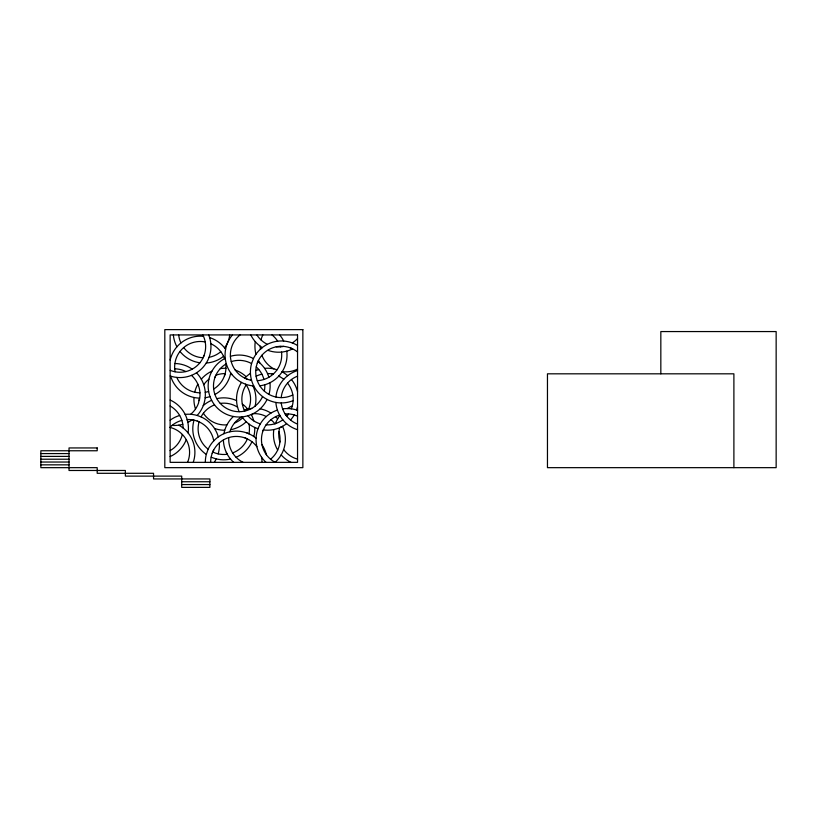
<?xml version="1.0" encoding="UTF-8"?>
<svg xmlns="http://www.w3.org/2000/svg" width="817" height="817" viewBox="0 0 817 817"><rect width="100%" height="100%" fill="white"/><g stroke="black" fill="none" stroke-linecap="round" stroke-linejoin="round"><path stroke-width="1.23" d="M170.161 375.983L170.651 376.147A30.995 30.995 0 0 0 199.266 398.114L198.531 403.108A25.674 25.674 0 0 1 190.688 414.29M193.976 397.481L193.915 399.268A30.995 30.995 0 0 0 195.498 409.031M191.484 375.371A25.674 25.674 0 0 1 199.756 398.124L199.277 400.626M230.476 374.206C230.302 371.398 233.345 375.922 230.476 374.206A30.995 30.995 0 0 1 214.902 394.478M182.354 434.481L181.568 437.075A25.674 25.674 0 0 1 170.13 450.616M205.343 462.351A30.995 30.995 0 0 1 206.303 454.426L208.151 449.197A25.674 25.674 0 0 1 199.082 421.838L197.214 421.072M297.541 406.917L296.571 410.001L297.541 410.41M225.145 373.594L224.43 375.922M226.299 452.383L227.259 454.262A25.674 25.674 0 0 1 213.135 452.189L213.635 450.106L212.206 453.323M293.16 400.626A30.995 30.995 0 0 1 251.565 363.565L253.464 358.551A30.995 30.995 0 0 1 297.541 345.489M229.832 431.805L230.557 429.742A25.674 25.674 0 0 1 241.791 416.915M203.453 405.12L203.29 405.559A30.995 30.995 0 0 1 211.644 400.32M257.284 363.167L258.417 360.511L259.847 362.973A30.995 30.995 0 0 1 268.875 377.28M262.921 430.784L263.248 429.916A30.995 30.995 0 0 0 286.593 423.645M204.107 355.375L203.096 357.764A25.674 25.674 0 0 1 183.702 347.562M215.024 377.25L215.851 375.248A25.674 25.674 0 0 1 224.91 373.594M266.301 416.537A25.674 25.674 0 0 0 253.239 413.637L251.565 415.087A30.995 30.995 0 0 1 253.74 420.867M244.763 411.084L244.252 410.063A25.674 25.674 0 0 1 246.203 384.919L245.447 384.164M288.513 413.984L286.757 416.21M287.952 414.76L286.583 415.996L285.143 413.964A25.674 25.674 0 0 1 294.243 414.924L297.541 416.139M170.13 427.199L172.101 425.391A25.674 25.674 0 0 1 181.864 420.377M250.451 373.359A30.995 30.995 0 0 0 246.193 376.739L244.814 378.128L247.112 379.108M250.4 380.089C251.391 378.383 252.187 381.09 250.4 380.089A25.674 25.674 0 0 1 240.096 334.929M170.13 420.193L170.569 419.877A30.995 30.995 0 0 1 179.679 415.465M213.656 389.066A25.674 25.674 0 0 0 225.798 364.106L226.319 363.8M267.088 399.431A30.995 30.995 0 0 1 217.71 408.418A30.995 30.995 0 0 1 224.542 358.694L225.237 358.336M256.099 376.228L256.671 375.953A25.674 25.674 0 0 1 261.91 374.166M252.065 414.199L251.36 414.679M255.772 370.54L258.775 369.488M297.541 409.715L296.571 410.001A30.995 30.995 0 0 0 282.631 408.888M244.232 410.001A30.995 30.995 0 0 1 247.633 409.041L251.738 408.408M226.963 424.86L224.91 424.942A25.674 25.674 0 0 1 203.382 413.249M40.85 453.578L69.026 453.578M40.85 456.397L69.026 456.397M40.85 459.215L69.026 459.215M40.85 462.034L69.026 462.034M40.85 464.842L69.026 464.842M181.711 481.754L209.887 481.754M181.711 484.563L209.887 484.563M225.952 368.293L224.971 368.273A30.995 30.995 0 0 0 220.284 368.62M253.76 385.951L252.913 385.879A30.995 30.995 0 0 1 232.467 334.929M252.851 385.869L252.913 385.879A30.995 30.995 0 0 1 255.139 406.12M267.506 373.543A25.674 25.674 0 0 1 272.132 373.961L273.164 374.176M283.775 379.343A25.674 25.674 0 0 0 279.537 376.535L278.587 376.32M264.606 368.365A30.995 30.995 0 0 1 273.889 368.886L277.096 369.744M185.132 414.382A30.995 30.995 0 0 1 197.163 415.465L201.053 416.895A30.995 30.995 0 0 1 218.292 436.901M297.541 429.711L296.163 429.242A30.995 30.995 0 0 1 275.86 402.434M208.692 334.929L209.632 337.595L210.898 338.024A30.995 30.995 0 0 1 224.522 347.807L225.604 349.247M246.928 432.979L248.971 433.807A25.674 25.674 0 0 0 249.011 424.074M245.11 437.973L247.388 438.933A25.674 25.674 0 0 1 232.641 452.924M290.341 347.879L292.629 348.859A30.995 30.995 0 0 1 267.986 350.36M170.202 370.326L171.202 370.714A25.674 25.674 0 0 0 203.504 336.318L202.902 335.021M272.96 374.36L272.132 373.961M278.76 376.137L279.537 376.535M208.151 449.197A30.995 30.995 0 0 1 253.811 436.513L256.078 438.218M260.235 346.204L262.257 347.572L260.409 349.155A25.674 25.674 0 0 1 260.235 346.204A30.995 30.995 0 0 1 250.788 334.929M257.988 361.431L259.847 362.973M275.523 416.619L277.668 418.825M281.16 454.895L282.529 456.356A30.995 30.995 0 0 0 290.964 462.351M247.633 409.041L245.825 407.04A30.995 30.995 0 0 0 242.302 403.976M258.009 428.711A30.995 30.995 0 0 1 242.7 417.773L242.067 416.884M210.837 343.732A25.674 25.674 0 0 1 223.572 356.304L224.542 358.694M280.19 346.306L280.374 346.847M733.891 467.661L733.891 373.818L547.461 373.818L547.461 467.661L776.15 467.661L776.15 331.559L660.83 331.559L660.83 373.818M292.833 394.938A25.674 25.674 0 0 1 260.286 386.543A25.674 25.674 0 0 1 263.952 353.128A25.674 25.674 0 0 1 297.541 351.984M297.541 338.544A25.674 25.674 0 0 1 292.302 342.936M283.744 346.388A25.674 25.674 0 0 1 276.248 346.796M267.363 344.325A25.674 25.674 0 0 1 256.977 335.093M170.13 405.978A25.674 25.674 0 0 1 183.11 428.006M170.13 400.024A30.995 30.995 0 0 1 188.084 432.939M186.256 439.699A30.995 30.995 0 0 1 170.13 456.57M170.13 427.424A25.674 25.674 0 0 1 187.553 462.351M219.334 442.855A30.995 30.995 0 0 1 218.18 453.884M216.239 458.888A30.995 30.995 0 0 1 214.248 462.351M209.632 337.595A30.995 30.995 0 0 1 170.651 376.147M208.631 391.425A25.674 25.674 0 0 1 205.261 392.334M199.961 392.814A25.674 25.674 0 0 1 176.778 377.413M175.052 371.786A25.674 25.674 0 0 1 205.23 341.945M229.72 334.929A25.674 25.674 0 0 1 224.522 347.807M220.804 351.698A25.674 25.674 0 0 1 209.05 357.325M180.935 342.946A25.674 25.674 0 0 1 178.688 334.929M210 396.572A30.995 30.995 0 0 1 205.169 397.746M170.13 360.062A30.995 30.995 0 0 1 203.504 336.318M255.976 354.231A30.995 30.995 0 0 1 255.261 341.629M297.541 424.084A25.674 25.674 0 0 1 281.242 402.934M281.211 397.613A25.674 25.674 0 0 1 297.541 376.157M275.921 397.031A30.995 30.995 0 0 1 297.541 370.53M294.243 414.924A30.995 30.995 0 0 1 290.515 419.999M239.156 411.707A30.995 30.995 0 0 1 241.495 382.397M282.079 371.858A30.995 30.995 0 0 1 287.696 375.687M291.444 379.517A30.995 30.995 0 0 1 297.541 391.517M266.036 462.351A30.995 30.995 0 0 1 277.423 410.103M233.693 462.351A30.995 30.995 0 0 1 223.398 439.924M223.899 433.715A30.995 30.995 0 0 1 233.396 416.486M260.143 408.827A30.995 30.995 0 0 1 270.938 413.085M261.849 444.53A30.995 30.995 0 0 1 266.475 454.936M210.663 462.351A25.674 25.674 0 0 1 256.895 446.736M261.511 457.142A25.674 25.674 0 0 1 262.002 462.351M254.741 427.454A30.995 30.995 0 0 1 253.811 436.513M251.963 441.742A30.995 30.995 0 0 1 236.082 457.275M230.537 459.072A30.995 30.995 0 0 1 211.164 457.132M206.303 454.426A30.995 30.995 0 0 1 194.037 420.142L192.22 419.805A30.995 30.995 0 0 1 187.859 422.379L187.175 419.56A25.674 25.674 0 0 1 213.737 440.884M216.781 398.645A30.995 30.995 0 0 1 236.562 400.596M196.499 372.818A30.995 30.995 0 0 1 197.163 415.465M182.804 424.299A30.995 30.995 0 0 1 172.101 425.391M174.889 363.504A30.995 30.995 0 0 1 192.209 369.161M286.787 351.116A30.995 30.995 0 0 1 259.796 385.808M279.628 334.929A30.995 30.995 0 0 1 283.693 341.046M281.548 352.086A25.674 25.674 0 0 1 257.263 380.681M272.01 334.929A25.674 25.674 0 0 1 277.657 341.179M287.523 383.122A25.674 25.674 0 0 1 291.312 408.868M282.835 419.815A25.674 25.674 0 0 1 266.005 424.84M260.327 423.86A25.674 25.674 0 0 1 247.898 415.761M278.914 431.703A25.674 25.674 0 0 1 270.539 459.236M243.119 462.351A25.674 25.674 0 0 1 228.77 437.565M270.887 419.611A25.674 25.674 0 0 1 274.88 423.809L275.39 423.655A30.995 30.995 0 0 1 279.884 415.536L279.618 415.067A25.674 25.674 0 0 0 275.135 462.31A30.995 30.995 0 0 0 282.539 426.321L279.659 427.73A25.674 25.674 0 0 0 279.914 442.017M264.79 384.776A25.674 25.674 0 0 1 264.31 391.098M262.563 396.551A25.674 25.674 0 0 1 222.163 405.283A25.674 25.674 0 0 1 225.798 364.106M231.231 361.614A25.674 25.674 0 0 1 251.565 363.565M256.242 366.884A25.674 25.674 0 0 1 263.962 379.466M201.053 416.895A25.674 25.674 0 0 1 214.544 404.885M220.243 403.404A25.674 25.674 0 0 1 237.573 407.172M269.957 382.734A30.995 30.995 0 0 1 268.987 394.417M230.404 356.304A30.995 30.995 0 0 1 253.464 358.551M246.244 421.746A30.995 30.995 0 0 1 230.557 429.742M224.736 430.263A30.995 30.995 0 0 1 214.524 428.465M194.732 392.201A30.995 30.995 0 0 1 197.847 384.164M201.299 379.19A30.995 30.995 0 0 1 211.991 371.102M235.214 370.04A30.995 30.995 0 0 1 246.193 376.739M174.685 368.814A25.674 25.674 0 0 1 185.919 371.572M246.203 384.919A25.674 25.674 0 0 1 248.746 408.806M242.7 417.773A25.674 25.674 0 0 1 234.459 423.094M203.76 384.715A25.674 25.674 0 0 1 208.917 379.18M277.678 450.075A30.995 30.995 0 0 1 273.838 429.558M287.37 408.571A30.995 30.995 0 0 1 292.302 405.926M297.541 459.164A25.674 25.674 0 0 1 283.642 449.493M223.572 356.304A30.995 30.995 0 0 1 206.252 363.034M199.889 362.799A30.995 30.995 0 0 1 179.985 351.453M176.921 346.806A30.995 30.995 0 0 1 173.347 334.929M178.8 425.157A30.995 30.995 0 0 1 193.241 462.351M297.541 369.09A25.674 25.674 0 0 1 282.243 371.612M273.889 368.886A25.674 25.674 0 0 1 261.889 355.272M261.011 339.943A25.674 25.674 0 0 1 262.839 334.929M302.862 329.619L164.809 329.619L164.809 467.661L302.862 467.661L302.862 329.619M297.541 334.929L170.13 334.929L170.13 462.351L297.541 462.351L297.541 334.929M97.192 447.941L69.026 447.941L69.026 470.48L125.369 470.48L125.369 476.117L181.711 476.117L181.711 487.381L209.887 487.381L209.887 478.936L153.545 478.936L153.545 473.298L97.192 473.298L97.192 467.661L40.85 467.661L40.85 450.759L97.192 450.759L97.192 447.941"/></g></svg>
